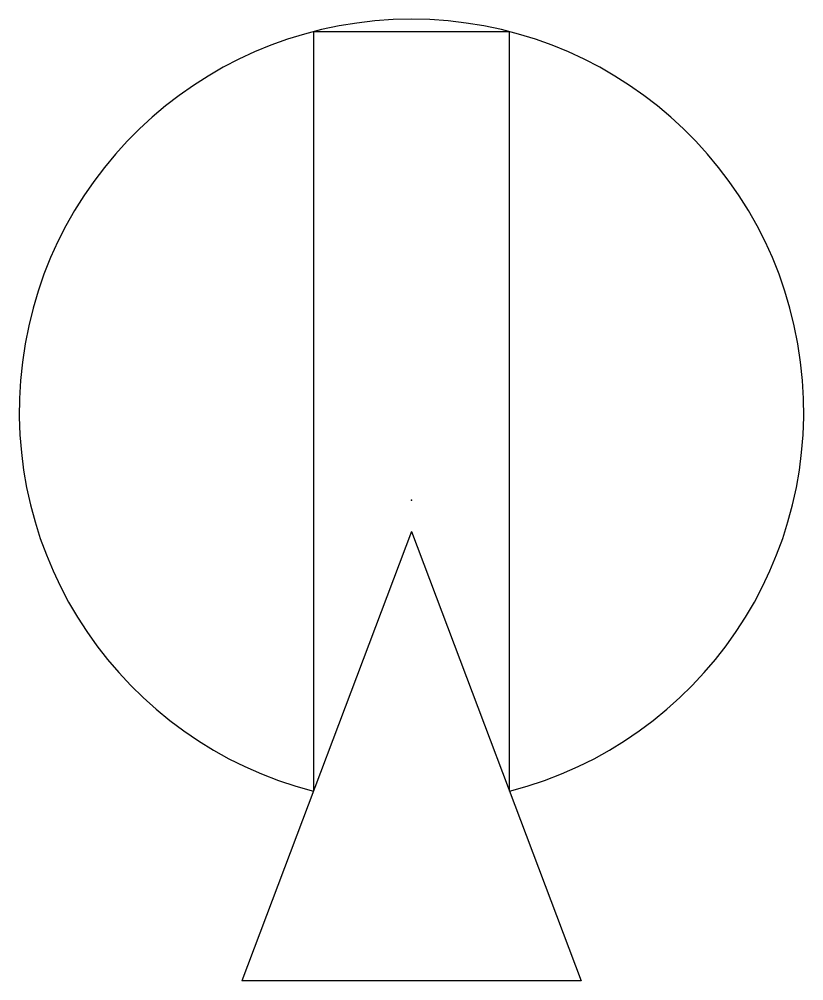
# Model space of a CAD drawing. Header units: millimetres. Extents: x -0.41 to 0.41, y -0.5 to 0.5.
import ezdxf

# ---------------------------------------------------------------- set-up
doc = ezdxf.new("R2010")
doc.units = ezdxf.units.MM

msp = doc.modelspace()

# ---------------------------------------------------------------- linework, layer by layer
for p, q in [((0, -0.0328), (-0.1766, -0.5006)), ((0, -0.0328), (0.1766, -0.5006)), ((0.1766, -0.5006), (-0.1766, -0.5006))]:
    msp.add_line(p, q)
msp.add_lwpolyline([(0.1021, -0.3033), (0.1021, 0.4876), (-0.1021, 0.4876), (-0.1021, -0.3033)])
msp.add_arc((0, 0.0922), 0.4084, 284.4775, 255.5225)
msp.add_point((0, 0))

doc.saveas('drawing.dxf')
